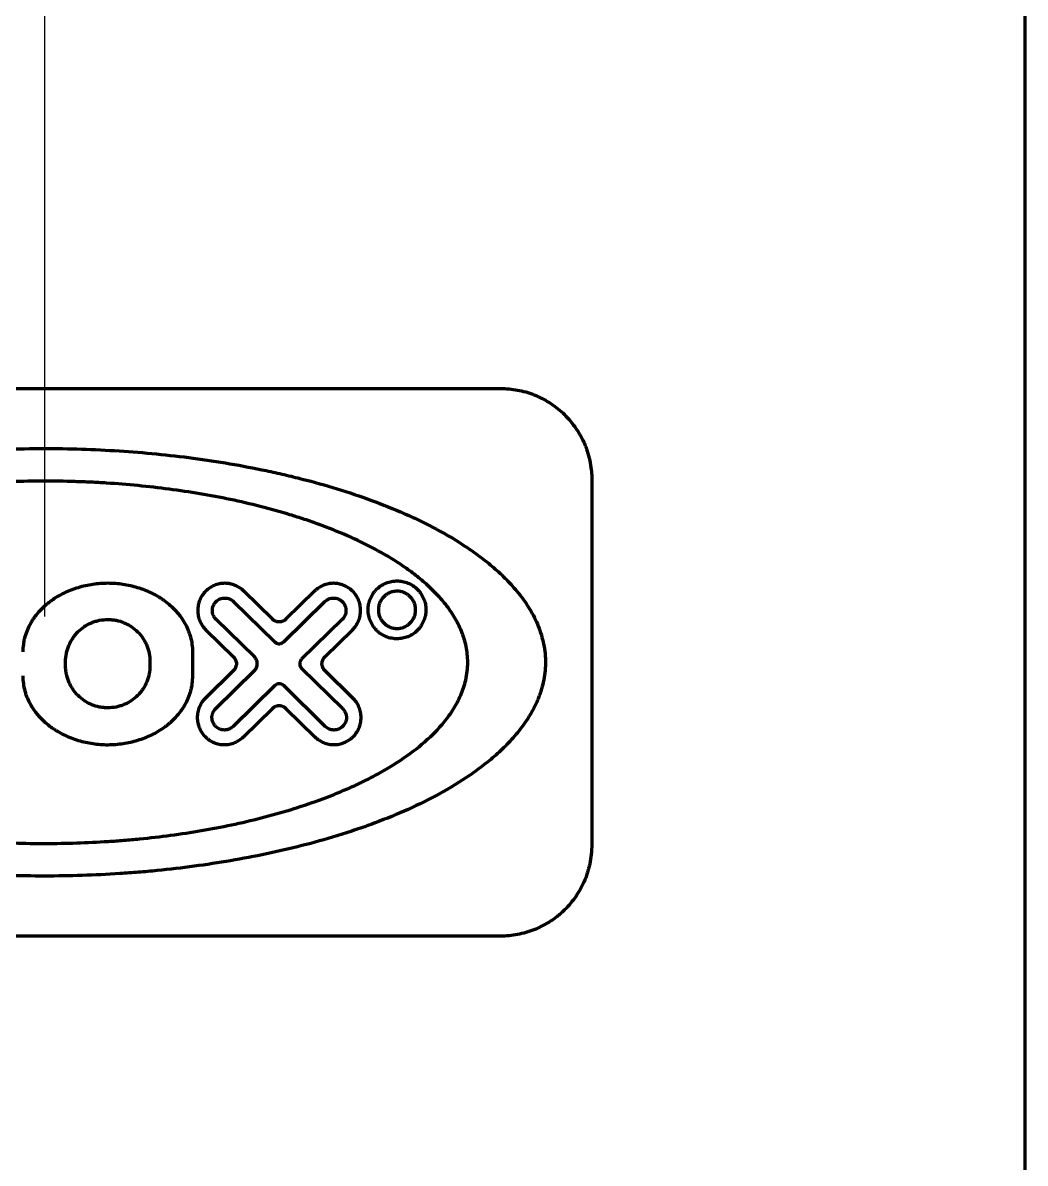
# Model space of a CAD drawing. Header units: inches. Extents: x -2983 to 7024, y 422 to 5529.
# Drawn here: x 3005.45 to 3016.43, y 1501.04 to 1513.53 of the extents above; entities that cross this region are included whole.
import ezdxf

# ---------------------------------------------------------------- set-up
doc = ezdxf.new("R2010")
doc.units = ezdxf.units.IN

# ---------------------------------------------------------------- blocks, each defined once
blk = doc.blocks.new('A$C773D0E90')
at = {"color": 4}
blk.add_line((0, 50), (0, -50), dxfattribs=at)

msp = doc.modelspace()

# ---------------------------------------------------------------- linework, layer by layer
at = {"linetype": 'Continuous', "lineweight": 70}
for p, q in [((3016.434, 1500.528), (3016.434, 1526.027)), ((3000.684, 1509.528), (3010.684, 1509.528)), ((3011.684, 1508.528), (3011.684, 1504.528)), ((3008.184, 1507), (3007.87, 1507.308)), ((3008.645, 1507.308), (3008.331, 1507)), ((3007.758, 1507.193), (3008.209, 1506.751)), ((3008.307, 1506.751), (3008.758, 1507.193)), ((3007.986, 1506.587), (3007.567, 1506.998)), ((3008.949, 1506.998), (3008.504, 1506.562)), ((3007.454, 1506.884), (3007.757, 1506.587)), ((3008.759, 1506.587), (3009.061, 1506.884)), ((3007.311, 1506.378), (3007.311, 1506.641)), ((3005.917, 1506.491), (3005.917, 1506.535)), ((3006.842, 1506.535), (3006.842, 1506.491)), ((3007.757, 1506.437), (3007.449, 1506.135)), ((3007.562, 1506.02), (3007.986, 1506.437)), ((3008.504, 1506.462), (3008.954, 1506.02)), ((3009.066, 1506.135), (3008.759, 1506.437)), ((3008.209, 1506.272), (3007.753, 1505.825)), ((3008.762, 1505.825), (3008.307, 1506.272)), ((3007.866, 1505.711), (3008.184, 1506.023)), ((3008.331, 1506.023), (3008.65, 1505.711)), ((3010.684, 1503.528), (3000.684, 1503.528))]:
    msp.add_line(p, q, dxfattribs=at)
for points, knots in [([(3010.684, 1509.528), (3010.747, 1509.528), (3010.809, 1509.522), (3010.93, 1509.499), (3010.99, 1509.482), (3011.062, 1509.454), (3011.077, 1509.448), (3011.105, 1509.435), (3011.119, 1509.428), (3011.162, 1509.407), (3011.189, 1509.391), (3011.269, 1509.341), (3011.319, 1509.303), (3011.39, 1509.237), (3011.413, 1509.214), (3011.456, 1509.164), (3011.477, 1509.138), (3011.535, 1509.057), (3011.569, 1508.999), (3011.604, 1508.921), (3011.611, 1508.905), (3011.623, 1508.872), (3011.629, 1508.856), (3011.645, 1508.807), (3011.663, 1508.74), (3011.674, 1508.67), (3011.68, 1508.617), (3011.682, 1508.599), (3011.684, 1508.564), (3011.684, 1508.546), (3011.684, 1508.528)], [0, 0, 0, 0, 0.125, 0.125, 0.25, 0.25, 0.28125, 0.28125, 0.3125, 0.3125, 0.375, 0.375, 0.5, 0.5, 0.5625, 0.5625, 0.625, 0.625, 0.75, 0.75, 0.78125, 0.78125, 0.8125, 0.8125, 0.875, 0.9375, 0.9375, 0.96875, 0.96875, 1, 1, 1, 1]), ([(3011.176, 1506.517), (3011.176, 1506.553), (3011.175, 1506.588), (3011.168, 1506.657), (3011.158, 1506.726), (3011.141, 1506.793), (3011.121, 1506.859), (3011.11, 1506.891), (3011.072, 1506.987), (3011.041, 1507.047), (3010.99, 1507.133), (3010.972, 1507.161), (3010.934, 1507.216), (3010.914, 1507.243), (3010.853, 1507.32), (3010.81, 1507.369), (3010.721, 1507.463), (3010.674, 1507.507), (3010.601, 1507.571), (3010.576, 1507.592), (3010.526, 1507.633), (3010.5, 1507.653), (3010.423, 1507.712), (3010.37, 1507.75), (3010.209, 1507.858), (3010.098, 1507.924), (3009.954, 1508), (3009.926, 1508.016), (3009.868, 1508.045), (3009.839, 1508.06), (3009.751, 1508.102), (3009.692, 1508.129), (3009.513, 1508.208), (3009.392, 1508.257), (3009.146, 1508.347), (3009.021, 1508.389), (3008.768, 1508.467), (3008.608, 1508.512), (3008.445, 1508.552), (3008.379, 1508.568), (3008.347, 1508.576), (3008.248, 1508.599), (3008.182, 1508.614), (3007.852, 1508.683), (3007.585, 1508.728), (3007.048, 1508.8), (3006.777, 1508.826), (3006.23, 1508.861), (3005.954, 1508.87), (3005.398, 1508.87), (3005.122, 1508.86), (3004.575, 1508.825), (3004.304, 1508.798), (3003.767, 1508.726), (3003.5, 1508.68), (3003.17, 1508.61), (3003.104, 1508.595), (3002.973, 1508.565), (3002.907, 1508.549), (3002.713, 1508.498), (3002.585, 1508.462), (3002.332, 1508.384), (3002.208, 1508.342), (3001.963, 1508.251), (3001.842, 1508.203), (3001.605, 1508.097), (3001.488, 1508.041), (3001.346, 1507.964), (3001.317, 1507.948), (3001.261, 1507.916), (3001.233, 1507.9), (3001.149, 1507.849), (3001.095, 1507.815), (3000.988, 1507.743), (3000.935, 1507.705), (3000.833, 1507.627), (3000.783, 1507.586), (3000.687, 1507.5), (3000.64, 1507.455), (3000.572, 1507.384), (3000.55, 1507.359), (3000.507, 1507.309), (3000.486, 1507.284), (3000.425, 1507.205), (3000.388, 1507.151), (3000.338, 1507.064), (3000.322, 1507.034), (3000.299, 1506.988), (3000.292, 1506.973), (3000.278, 1506.941), (3000.272, 1506.925), (3000.241, 1506.846), (3000.221, 1506.779), (3000.196, 1506.641), (3000.191, 1506.572), (3000.193, 1506.467), (3000.196, 1506.433), (3000.203, 1506.38), (3000.206, 1506.363), (3000.212, 1506.329), (3000.215, 1506.312), (3000.235, 1506.227), (3000.257, 1506.162), (3000.292, 1506.084), (3000.299, 1506.068), (3000.314, 1506.038), (3000.321, 1506.023), (3000.345, 1505.978), (3000.362, 1505.949), (3000.415, 1505.865), (3000.454, 1505.811), (3000.506, 1505.747), (3000.516, 1505.735), (3000.538, 1505.71), (3000.549, 1505.697), (3000.582, 1505.661), (3000.605, 1505.637), (3000.673, 1505.568), (3000.721, 1505.524), (3000.818, 1505.441), (3000.869, 1505.401), (3000.971, 1505.325), (3001.024, 1505.288), (3001.184, 1505.183), (3001.295, 1505.118), (3001.439, 1505.042), (3001.468, 1505.027), (3001.526, 1504.998), (3001.555, 1504.984), (3001.642, 1504.942), (3001.701, 1504.915), (3001.879, 1504.837), (3001.999, 1504.79), (3002.243, 1504.701), (3002.366, 1504.66), (3002.616, 1504.584), (3002.742, 1504.549), (3002.997, 1504.484), (3003.126, 1504.454), (3003.387, 1504.4), (3003.518, 1504.375), (3003.718, 1504.341), (3003.818, 1504.325), (3003.919, 1504.31), (3003.987, 1504.3), (3004.021, 1504.296), (3004.326, 1504.255), (3004.597, 1504.229), (3005.142, 1504.194), (3005.414, 1504.186), (3005.961, 1504.186), (3006.235, 1504.195), (3006.579, 1504.217), (3006.648, 1504.222), (3006.785, 1504.233), (3006.853, 1504.239), (3007.057, 1504.259), (3007.192, 1504.275), (3007.594, 1504.329), (3007.859, 1504.374), (3008.25, 1504.456), (3008.379, 1504.486), (3008.636, 1504.552), (3008.763, 1504.587), (3008.953, 1504.645), (3009.016, 1504.666), (3009.141, 1504.708), (3009.203, 1504.729), (3009.388, 1504.797), (3009.508, 1504.845), (3009.745, 1504.949), (3009.861, 1505.005), (3010.087, 1505.126), (3010.198, 1505.191), (3010.332, 1505.28), (3010.358, 1505.298), (3010.411, 1505.335), (3010.437, 1505.354), (3010.515, 1505.413), (3010.565, 1505.453), (3010.662, 1505.537), (3010.709, 1505.581), (3010.8, 1505.674), (3010.843, 1505.723), (3010.904, 1505.8), (3010.924, 1505.826), (3010.963, 1505.881), (3010.981, 1505.908), (3011.033, 1505.993), (3011.064, 1506.053), (3011.097, 1506.131), (3011.103, 1506.147), (3011.115, 1506.179), (3011.121, 1506.195), (3011.136, 1506.244), (3011.145, 1506.278), (3011.167, 1506.378), (3011.175, 1506.447), (3011.176, 1506.517)], [0, 0, 0, 0, 0.003906, 0.003906, 0.007813, 0.011719, 0.011719, 0.015625, 0.015625, 0.023438, 0.023438, 0.027344, 0.027344, 0.03125, 0.03125, 0.039063, 0.039063, 0.046875, 0.046875, 0.050781, 0.050781, 0.054688, 0.054688, 0.0625, 0.0625, 0.078125, 0.078125, 0.082031, 0.082031, 0.085938, 0.085938, 0.09375, 0.09375, 0.109375, 0.109375, 0.125, 0.125, 0.140625, 0.144531, 0.144531, 0.148438, 0.148438, 0.15625, 0.15625, 0.1875, 0.1875, 0.21875, 0.21875, 0.25, 0.25, 0.28125, 0.28125, 0.3125, 0.3125, 0.34375, 0.34375, 0.351563, 0.351563, 0.359375, 0.359375, 0.375, 0.375, 0.390625, 0.390625, 0.40625, 0.40625, 0.421875, 0.421875, 0.425781, 0.425781, 0.429688, 0.429688, 0.4375, 0.4375, 0.445313, 0.445313, 0.453125, 0.453125, 0.460938, 0.460938, 0.464844, 0.464844, 0.46875, 0.46875, 0.476563, 0.476563, 0.480469, 0.480469, 0.482422, 0.482422, 0.484375, 0.484375, 0.492188, 0.492188, 0.5, 0.5, 0.503906, 0.503906, 0.505859, 0.505859, 0.507813, 0.507813, 0.515625, 0.515625, 0.517578, 0.517578, 0.519531, 0.519531, 0.523438, 0.523438, 0.53125, 0.53125, 0.533203, 0.533203, 0.535156, 0.535156, 0.539063, 0.539063, 0.546875, 0.546875, 0.554688, 0.554688, 0.5625, 0.5625, 0.578125, 0.578125, 0.582031, 0.582031, 0.585938, 0.585938, 0.59375, 0.59375, 0.609375, 0.609375, 0.625, 0.625, 0.640625, 0.640625, 0.65625, 0.65625, 0.671875, 0.671875, 0.679688, 0.683594, 0.683594, 0.6875, 0.6875, 0.71875, 0.71875, 0.75, 0.75, 0.78125, 0.78125, 0.789063, 0.789063, 0.796875, 0.796875, 0.8125, 0.8125, 0.84375, 0.84375, 0.859375, 0.859375, 0.875, 0.875, 0.882813, 0.882813, 0.890625, 0.890625, 0.90625, 0.90625, 0.921875, 0.921875, 0.9375, 0.9375, 0.941406, 0.941406, 0.945313, 0.945313, 0.953125, 0.953125, 0.960938, 0.960938, 0.96875, 0.96875, 0.972656, 0.972656, 0.976563, 0.976563, 0.984375, 0.984375, 0.986328, 0.986328, 0.988281, 0.988281, 0.992188, 0.992188, 1, 1, 1, 1]), ([(3010.324, 1506.528), (3010.324, 1506.52), (3010.324, 1506.513), (3010.324, 1506.498), (3010.323, 1506.476), (3010.321, 1506.454), (3010.318, 1506.425), (3010.316, 1506.411), (3010.312, 1506.382), (3010.309, 1506.368), (3010.295, 1506.297), (3010.278, 1506.242), (3010.245, 1506.162), (3010.234, 1506.136), (3010.208, 1506.085), (3010.194, 1506.06), (3010.151, 1505.987), (3010.118, 1505.941), (3010.066, 1505.875), (3010.048, 1505.853), (3010.012, 1505.811), (3009.993, 1505.791), (3009.935, 1505.731), (3009.895, 1505.693), (3009.771, 1505.584), (3009.682, 1505.518), (3009.544, 1505.426), (3009.497, 1505.396), (3009.402, 1505.34), (3009.354, 1505.313), (3009.257, 1505.261), (3009.207, 1505.236), (3009.107, 1505.187), (3009.057, 1505.164), (3008.904, 1505.097), (3008.801, 1505.056), (3008.592, 1504.98), (3008.487, 1504.945), (3008.169, 1504.848), (3007.954, 1504.793), (3007.516, 1504.701), (3007.294, 1504.663), (3006.955, 1504.618), (3006.842, 1504.605), (3006.67, 1504.588), (3006.613, 1504.583), (3006.498, 1504.573), (3006.441, 1504.569), (3006.154, 1504.551), (3005.924, 1504.543), (3005.466, 1504.543), (3005.237, 1504.55), (3004.894, 1504.571), (3004.723, 1504.585), (3004.551, 1504.603), (3004.437, 1504.616), (3004.38, 1504.623), (3004.096, 1504.66), (3003.872, 1504.697), (3003.431, 1504.789), (3003.214, 1504.844), (3002.894, 1504.941), (3002.789, 1504.975), (3002.632, 1505.032), (3002.58, 1505.052), (3002.477, 1505.093), (3002.425, 1505.114), (3002.272, 1505.181), (3002.173, 1505.228), (3001.978, 1505.331), (3001.884, 1505.387), (3001.746, 1505.477), (3001.701, 1505.509), (3001.635, 1505.558), (3001.613, 1505.575), (3001.57, 1505.61), (3001.548, 1505.627), (3001.485, 1505.682), (3001.445, 1505.719), (3001.367, 1505.798), (3001.33, 1505.84), (3001.278, 1505.905), (3001.252, 1505.938), (3001.228, 1505.973), (3001.213, 1505.997), (3001.205, 1506.009), (3001.168, 1506.069), (3001.141, 1506.12), (3001.108, 1506.198), (3001.092, 1506.239), (3001.08, 1506.28), (3001.072, 1506.308), (3001.069, 1506.322), (3001.052, 1506.393), (3001.045, 1506.451), (3001.043, 1506.538), (3001.044, 1506.567), (3001.049, 1506.626), (3001.053, 1506.654), (3001.068, 1506.74), (3001.084, 1506.795), (3001.11, 1506.862), (3001.115, 1506.875), (3001.127, 1506.901), (3001.133, 1506.914), (3001.151, 1506.953), (3001.165, 1506.978), (3001.207, 1507.052), (3001.239, 1507.099), (3001.29, 1507.166), (3001.308, 1507.188), (3001.344, 1507.231), (3001.363, 1507.251), (3001.42, 1507.312), (3001.46, 1507.35), (3001.542, 1507.424), (3001.585, 1507.459), (3001.672, 1507.526), (3001.717, 1507.558), (3001.809, 1507.62), (3001.855, 1507.65), (3001.95, 1507.707), (3001.998, 1507.734), (3002.096, 1507.787), (3002.145, 1507.812), (3002.245, 1507.861), (3002.296, 1507.884), (3002.448, 1507.952), (3002.552, 1507.993), (3002.761, 1508.07), (3002.866, 1508.106), (3003.187, 1508.204), (3003.405, 1508.26), (3003.738, 1508.33), (3003.85, 1508.352), (3004.019, 1508.381), (3004.076, 1508.39), (3004.189, 1508.407), (3004.246, 1508.415), (3004.53, 1508.453), (3004.757, 1508.475), (3005.215, 1508.505), (3005.444, 1508.512), (3005.789, 1508.513), (3005.961, 1508.51), (3006.135, 1508.503), (3006.25, 1508.498), (3006.308, 1508.495), (3006.597, 1508.476), (3006.825, 1508.454), (3007.278, 1508.395), (3007.501, 1508.357), (3007.832, 1508.288), (3007.942, 1508.263), (3008.16, 1508.207), (3008.268, 1508.177), (3008.429, 1508.128), (3008.483, 1508.111), (3008.59, 1508.076), (3008.643, 1508.057), (3008.8, 1508), (3008.904, 1507.958), (3009.106, 1507.87), (3009.206, 1507.822), (3009.4, 1507.718), (3009.495, 1507.662), (3009.61, 1507.586), (3009.633, 1507.57), (3009.678, 1507.538), (3009.701, 1507.522), (3009.767, 1507.472), (3009.81, 1507.437), (3009.894, 1507.364), (3009.934, 1507.326), (3010.011, 1507.246), (3010.048, 1507.204), (3010.1, 1507.138), (3010.117, 1507.115), (3010.149, 1507.068), (3010.165, 1507.044), (3010.208, 1506.972), (3010.234, 1506.921), (3010.261, 1506.854), (3010.266, 1506.841), (3010.276, 1506.813), (3010.281, 1506.799), (3010.294, 1506.758), (3010.301, 1506.73), (3010.318, 1506.645), (3010.324, 1506.587), (3010.324, 1506.528)], [0, 0, 0, 0, 0.000977, 0.000977, 0.001953, 0.003906, 0.003906, 0.005859, 0.005859, 0.007812, 0.007812, 0.015625, 0.015625, 0.019531, 0.019531, 0.023437, 0.023437, 0.03125, 0.03125, 0.035156, 0.035156, 0.039062, 0.039062, 0.046875, 0.046875, 0.0625, 0.0625, 0.070312, 0.070312, 0.078125, 0.078125, 0.085937, 0.085937, 0.09375, 0.09375, 0.109375, 0.109375, 0.125, 0.125, 0.15625, 0.15625, 0.1875, 0.1875, 0.203125, 0.203125, 0.210937, 0.210937, 0.21875, 0.21875, 0.25, 0.25, 0.28125, 0.28125, 0.296875, 0.304687, 0.304687, 0.3125, 0.3125, 0.34375, 0.34375, 0.375, 0.375, 0.390625, 0.390625, 0.398437, 0.398437, 0.40625, 0.40625, 0.421875, 0.421875, 0.4375, 0.4375, 0.445312, 0.445312, 0.449219, 0.449219, 0.453125, 0.453125, 0.460937, 0.460937, 0.46875, 0.46875, 0.472656, 0.474609, 0.474609, 0.476562, 0.476562, 0.484375, 0.484375, 0.488281, 0.490234, 0.490234, 0.492187, 0.492187, 0.5, 0.5, 0.503906, 0.503906, 0.507812, 0.507812, 0.515625, 0.515625, 0.517578, 0.517578, 0.519531, 0.519531, 0.523437, 0.523437, 0.53125, 0.53125, 0.535156, 0.535156, 0.539062, 0.539062, 0.546875, 0.546875, 0.554687, 0.554687, 0.5625, 0.5625, 0.570312, 0.570312, 0.578125, 0.578125, 0.585937, 0.585937, 0.59375, 0.59375, 0.609375, 0.609375, 0.625, 0.625, 0.65625, 0.65625, 0.671875, 0.671875, 0.679687, 0.679687, 0.6875, 0.6875, 0.71875, 0.71875, 0.75, 0.75, 0.765625, 0.773437, 0.773437, 0.78125, 0.78125, 0.8125, 0.8125, 0.84375, 0.84375, 0.859375, 0.859375, 0.875, 0.875, 0.882812, 0.882812, 0.890625, 0.890625, 0.90625, 0.90625, 0.921875, 0.921875, 0.9375, 0.9375, 0.941406, 0.941406, 0.945312, 0.945312, 0.953125, 0.953125, 0.960937, 0.960937, 0.96875, 0.96875, 0.972656, 0.972656, 0.976562, 0.976562, 0.984375, 0.984375, 0.986328, 0.986328, 0.988281, 0.988281, 0.992187, 0.992187, 1, 1, 1, 1]), ([(3007.311, 1506.641), (3007.311, 1506.697), (3007.304, 1506.751), (3007.285, 1506.818), (3007.281, 1506.831), (3007.272, 1506.857), (3007.267, 1506.87), (3007.251, 1506.909), (3007.238, 1506.933), (3007.211, 1506.981), (3007.196, 1507.004), (3007.171, 1507.038), (3007.163, 1507.049), (3007.145, 1507.07), (3007.136, 1507.08), (3007.089, 1507.131), (3007.047, 1507.167), (3006.991, 1507.208), (3006.98, 1507.216), (3006.957, 1507.231), (3006.922, 1507.253), (3006.861, 1507.286), (3006.811, 1507.308), (3006.759, 1507.328), (3006.733, 1507.337), (3006.654, 1507.361), (3006.6, 1507.373), (3006.518, 1507.385), (3006.491, 1507.388), (3006.436, 1507.392), (3006.408, 1507.393), (3006.325, 1507.393), (3006.27, 1507.389), (3006.162, 1507.373), (3006.108, 1507.362), (3006.028, 1507.337), (3006.001, 1507.328), (3005.95, 1507.308), (3005.925, 1507.298), (3005.851, 1507.262), (3005.804, 1507.234), (3005.748, 1507.193), (3005.737, 1507.185), (3005.715, 1507.168), (3005.704, 1507.159), (3005.673, 1507.131), (3005.633, 1507.093), (3005.597, 1507.05), (3005.573, 1507.017), (3005.565, 1507.005), (3005.549, 1506.982), (3005.542, 1506.97), (3005.507, 1506.91), (3005.486, 1506.859), (3005.467, 1506.793), (3005.464, 1506.779), (3005.458, 1506.752), (3005.456, 1506.738), (3005.45, 1506.697), (3005.448, 1506.669), (3005.448, 1506.641)], [0, 0, 0, 0, 0.0625, 0.0625, 0.078125, 0.078125, 0.09375, 0.09375, 0.125, 0.125, 0.15625, 0.15625, 0.171875, 0.171875, 0.1875, 0.1875, 0.25, 0.25, 0.265625, 0.265625, 0.28125, 0.3125, 0.34375, 0.34375, 0.375, 0.375, 0.4375, 0.4375, 0.46875, 0.46875, 0.5, 0.5, 0.5625, 0.5625, 0.625, 0.625, 0.65625, 0.65625, 0.6875, 0.6875, 0.75, 0.75, 0.765625, 0.765625, 0.78125, 0.78125, 0.8125, 0.84375, 0.84375, 0.859375, 0.859375, 0.875, 0.875, 0.9375, 0.9375, 0.953125, 0.953125, 0.96875, 0.96875, 1, 1, 1, 1]), ([(3007.87, 1507.308), (3007.856, 1507.322), (3007.841, 1507.334), (3007.817, 1507.349), (3007.809, 1507.354), (3007.792, 1507.363), (3007.783, 1507.367), (3007.756, 1507.378), (3007.738, 1507.384), (3007.7, 1507.391), (3007.68, 1507.393), (3007.642, 1507.393), (3007.623, 1507.391), (3007.594, 1507.385), (3007.585, 1507.383), (3007.566, 1507.377), (3007.557, 1507.374), (3007.531, 1507.363), (3007.514, 1507.354), (3007.481, 1507.332), (3007.466, 1507.32), (3007.445, 1507.299), (3007.439, 1507.292), (3007.427, 1507.277), (3007.421, 1507.269), (3007.404, 1507.244), (3007.395, 1507.227), (3007.38, 1507.191), (3007.375, 1507.172), (3007.367, 1507.134), (3007.365, 1507.114), (3007.365, 1507.085), (3007.366, 1507.075), (3007.368, 1507.055), (3007.371, 1507.036), (3007.376, 1507.017), (3007.381, 1506.998), (3007.385, 1506.989), (3007.396, 1506.962), (3007.406, 1506.945), (3007.428, 1506.912), (3007.44, 1506.897), (3007.454, 1506.884)], [0, 0, 0, 0, 0.0625, 0.0625, 0.09375, 0.09375, 0.125, 0.125, 0.1875, 0.1875, 0.25, 0.25, 0.3125, 0.3125, 0.34375, 0.34375, 0.375, 0.375, 0.4375, 0.4375, 0.5, 0.5, 0.53125, 0.53125, 0.5625, 0.5625, 0.625, 0.625, 0.6875, 0.6875, 0.75, 0.75, 0.78125, 0.78125, 0.8125, 0.84375, 0.84375, 0.875, 0.875, 0.9375, 0.9375, 1, 1, 1, 1]), ([(3009.061, 1506.884), (3009.075, 1506.897), (3009.088, 1506.912), (3009.104, 1506.936), (3009.109, 1506.945), (3009.119, 1506.962), (3009.123, 1506.971), (3009.135, 1506.998), (3009.141, 1507.017), (3009.146, 1507.046), (3009.148, 1507.056), (3009.15, 1507.076), (3009.15, 1507.086), (3009.15, 1507.116), (3009.148, 1507.136), (3009.14, 1507.175), (3009.134, 1507.194), (3009.123, 1507.221), (3009.119, 1507.23), (3009.109, 1507.247), (3009.104, 1507.256), (3009.087, 1507.28), (3009.075, 1507.295), (3009.054, 1507.315), (3009.047, 1507.322), (3009.032, 1507.334), (3009.016, 1507.345), (3009, 1507.355), (3008.983, 1507.363), (3008.974, 1507.367), (3008.947, 1507.378), (3008.929, 1507.384), (3008.901, 1507.389), (3008.892, 1507.39), (3008.873, 1507.392), (3008.863, 1507.393), (3008.834, 1507.393), (3008.816, 1507.391), (3008.778, 1507.384), (3008.76, 1507.378), (3008.724, 1507.364), (3008.707, 1507.355), (3008.683, 1507.339), (3008.675, 1507.333), (3008.66, 1507.321), (3008.652, 1507.315), (3008.645, 1507.308)], [0, 0, 0, 0, 0.0625, 0.0625, 0.09375, 0.09375, 0.125, 0.125, 0.1875, 0.1875, 0.21875, 0.21875, 0.25, 0.25, 0.3125, 0.3125, 0.375, 0.375, 0.40625, 0.40625, 0.4375, 0.4375, 0.5, 0.5, 0.53125, 0.53125, 0.5625, 0.59375, 0.59375, 0.625, 0.625, 0.6875, 0.6875, 0.71875, 0.71875, 0.75, 0.75, 0.8125, 0.8125, 0.875, 0.875, 0.9375, 0.9375, 0.96875, 0.96875, 1, 1, 1, 1]), ([(3009.232, 1507.102), (3009.232, 1507.081), (3009.234, 1507.059), (3009.241, 1507.028), (3009.244, 1507.018), (3009.25, 1506.997), (3009.254, 1506.987), (3009.266, 1506.958), (3009.277, 1506.939), (3009.295, 1506.913), (3009.301, 1506.905), (3009.315, 1506.889), (3009.329, 1506.874), (3009.345, 1506.86), (3009.361, 1506.847), (3009.369, 1506.841), (3009.395, 1506.824), (3009.414, 1506.815), (3009.451, 1506.8), (3009.471, 1506.794), (3009.511, 1506.787), (3009.53, 1506.785), (3009.561, 1506.785), (3009.571, 1506.786), (3009.591, 1506.788), (3009.601, 1506.789), (3009.63, 1506.795), (3009.649, 1506.801), (3009.677, 1506.812), (3009.687, 1506.816), (3009.705, 1506.826), (3009.713, 1506.831), (3009.739, 1506.847), (3009.755, 1506.86), (3009.777, 1506.882), (3009.784, 1506.889), (3009.798, 1506.905), (3009.81, 1506.922), (3009.821, 1506.939), (3009.832, 1506.958), (3009.836, 1506.967), (3009.849, 1506.997), (3009.855, 1507.017), (3009.862, 1507.048), (3009.863, 1507.059), (3009.866, 1507.08), (3009.866, 1507.091), (3009.866, 1507.124), (3009.864, 1507.145), (3009.858, 1507.177), (3009.855, 1507.187), (3009.849, 1507.207), (3009.845, 1507.217), (3009.832, 1507.247), (3009.822, 1507.265), (3009.804, 1507.291), (3009.798, 1507.299), (3009.784, 1507.315), (3009.77, 1507.33), (3009.755, 1507.344), (3009.739, 1507.357), (3009.73, 1507.363), (3009.705, 1507.379), (3009.687, 1507.389), (3009.649, 1507.404), (3009.63, 1507.41), (3009.591, 1507.417), (3009.571, 1507.419), (3009.541, 1507.419), (3009.53, 1507.419), (3009.51, 1507.417), (3009.5, 1507.416), (3009.471, 1507.41), (3009.451, 1507.405), (3009.423, 1507.393), (3009.414, 1507.389), (3009.395, 1507.38), (3009.387, 1507.375), (3009.361, 1507.358), (3009.345, 1507.345), (3009.322, 1507.324), (3009.315, 1507.316), (3009.301, 1507.3), (3009.288, 1507.284), (3009.277, 1507.266), (3009.267, 1507.247), (3009.262, 1507.238), (3009.25, 1507.208), (3009.243, 1507.188), (3009.234, 1507.146), (3009.232, 1507.124), (3009.232, 1507.102)], [0, 0, 0, 0, 0.03125, 0.03125, 0.046875, 0.046875, 0.0625, 0.0625, 0.09375, 0.09375, 0.109375, 0.109375, 0.125, 0.140625, 0.140625, 0.15625, 0.15625, 0.1875, 0.1875, 0.21875, 0.21875, 0.25, 0.25, 0.265625, 0.265625, 0.28125, 0.28125, 0.3125, 0.3125, 0.328125, 0.328125, 0.34375, 0.34375, 0.375, 0.375, 0.390625, 0.390625, 0.40625, 0.421875, 0.421875, 0.4375, 0.4375, 0.46875, 0.46875, 0.484375, 0.484375, 0.5, 0.5, 0.53125, 0.53125, 0.546875, 0.546875, 0.5625, 0.5625, 0.59375, 0.59375, 0.609375, 0.609375, 0.625, 0.640625, 0.640625, 0.65625, 0.65625, 0.6875, 0.6875, 0.71875, 0.71875, 0.75, 0.75, 0.765625, 0.765625, 0.78125, 0.78125, 0.8125, 0.8125, 0.828125, 0.828125, 0.84375, 0.84375, 0.875, 0.875, 0.890625, 0.890625, 0.90625, 0.921875, 0.921875, 0.9375, 0.9375, 0.96875, 0.96875, 1, 1, 1, 1]), ([(3009.345, 1507.102), (3009.345, 1507.116), (3009.347, 1507.13), (3009.351, 1507.15), (3009.352, 1507.157), (3009.357, 1507.17), (3009.359, 1507.177), (3009.367, 1507.196), (3009.374, 1507.207), (3009.385, 1507.224), (3009.39, 1507.23), (3009.398, 1507.24), (3009.407, 1507.25), (3009.417, 1507.258), (3009.428, 1507.267), (3009.433, 1507.27), (3009.45, 1507.281), (3009.462, 1507.287), (3009.486, 1507.297), (3009.499, 1507.3), (3009.524, 1507.305), (3009.537, 1507.306), (3009.556, 1507.306), (3009.563, 1507.306), (3009.576, 1507.305), (3009.582, 1507.304), (3009.601, 1507.3), (3009.613, 1507.297), (3009.631, 1507.289), (3009.637, 1507.286), (3009.649, 1507.28), (3009.655, 1507.277), (3009.671, 1507.267), (3009.681, 1507.258), (3009.696, 1507.244), (3009.7, 1507.24), (3009.709, 1507.229), (3009.717, 1507.219), (3009.724, 1507.207), (3009.731, 1507.196), (3009.734, 1507.189), (3009.742, 1507.17), (3009.746, 1507.157), (3009.752, 1507.13), (3009.753, 1507.117), (3009.753, 1507.089), (3009.752, 1507.075), (3009.746, 1507.048), (3009.742, 1507.035), (3009.731, 1507.009), (3009.725, 1506.998), (3009.713, 1506.981), (3009.709, 1506.975), (3009.701, 1506.965), (3009.691, 1506.956), (3009.681, 1506.947), (3009.671, 1506.939), (3009.666, 1506.935), (3009.649, 1506.924), (3009.638, 1506.918), (3009.613, 1506.908), (3009.601, 1506.905), (3009.576, 1506.9), (3009.563, 1506.898), (3009.543, 1506.898), (3009.537, 1506.899), (3009.524, 1506.9), (3009.517, 1506.901), (3009.498, 1506.904), (3009.486, 1506.908), (3009.468, 1506.915), (3009.462, 1506.918), (3009.45, 1506.924), (3009.444, 1506.927), (3009.428, 1506.938), (3009.417, 1506.946), (3009.403, 1506.96), (3009.398, 1506.965), (3009.39, 1506.975), (3009.381, 1506.986), (3009.374, 1506.997), (3009.368, 1507.009), (3009.365, 1507.015), (3009.356, 1507.034), (3009.352, 1507.047), (3009.347, 1507.074), (3009.345, 1507.088), (3009.345, 1507.102)], [0, 0, 0, 0, 0.03125, 0.03125, 0.046875, 0.046875, 0.0625, 0.0625, 0.09375, 0.09375, 0.109375, 0.109375, 0.125, 0.140625, 0.140625, 0.15625, 0.15625, 0.1875, 0.1875, 0.21875, 0.21875, 0.25, 0.25, 0.265625, 0.265625, 0.28125, 0.28125, 0.3125, 0.3125, 0.328125, 0.328125, 0.34375, 0.34375, 0.375, 0.375, 0.390625, 0.390625, 0.40625, 0.421875, 0.421875, 0.4375, 0.4375, 0.46875, 0.46875, 0.5, 0.5, 0.53125, 0.53125, 0.5625, 0.5625, 0.59375, 0.59375, 0.609375, 0.609375, 0.625, 0.640625, 0.640625, 0.65625, 0.65625, 0.6875, 0.6875, 0.71875, 0.71875, 0.75, 0.75, 0.765625, 0.765625, 0.78125, 0.78125, 0.8125, 0.8125, 0.828125, 0.828125, 0.84375, 0.84375, 0.875, 0.875, 0.890625, 0.890625, 0.90625, 0.921875, 0.921875, 0.9375, 0.9375, 0.96875, 0.96875, 1, 1, 1, 1]), ([(3007.567, 1506.998), (3007.56, 1507.004), (3007.554, 1507.011), (3007.547, 1507.022), (3007.545, 1507.026), (3007.54, 1507.034), (3007.538, 1507.038), (3007.533, 1507.051), (3007.53, 1507.059), (3007.527, 1507.077), (3007.526, 1507.086), (3007.526, 1507.104), (3007.526, 1507.113), (3007.53, 1507.131), (3007.532, 1507.139), (3007.538, 1507.152), (3007.54, 1507.156), (3007.544, 1507.164), (3007.546, 1507.168), (3007.554, 1507.179), (3007.559, 1507.186), (3007.572, 1507.199), (3007.579, 1507.204), (3007.594, 1507.214), (3007.601, 1507.218), (3007.618, 1507.225), (3007.627, 1507.228), (3007.644, 1507.231), (3007.653, 1507.232), (3007.671, 1507.232), (3007.679, 1507.232), (3007.697, 1507.228), (3007.705, 1507.226), (3007.722, 1507.219), (3007.73, 1507.215), (3007.745, 1507.205), (3007.752, 1507.2), (3007.758, 1507.193)], [0, 0, 0, 0, 0.0625, 0.0625, 0.09375, 0.09375, 0.125, 0.125, 0.1875, 0.1875, 0.25, 0.25, 0.3125, 0.3125, 0.375, 0.375, 0.40625, 0.40625, 0.4375, 0.4375, 0.5, 0.5, 0.5625, 0.5625, 0.625, 0.625, 0.6875, 0.6875, 0.75, 0.75, 0.8125, 0.8125, 0.875, 0.875, 0.9375, 0.9375, 1, 1, 1, 1]), ([(3008.758, 1507.193), (3008.764, 1507.2), (3008.771, 1507.205), (3008.782, 1507.212), (3008.786, 1507.215), (3008.794, 1507.219), (3008.798, 1507.221), (3008.81, 1507.226), (3008.818, 1507.228), (3008.836, 1507.232), (3008.844, 1507.232), (3008.862, 1507.232), (3008.871, 1507.232), (3008.888, 1507.228), (3008.896, 1507.226), (3008.913, 1507.219), (3008.92, 1507.215), (3008.932, 1507.208), (3008.935, 1507.205), (3008.942, 1507.2), (3008.945, 1507.197), (3008.955, 1507.187), (3008.961, 1507.181), (3008.971, 1507.166), (3008.975, 1507.158), (3008.981, 1507.145), (3008.982, 1507.141), (3008.985, 1507.132), (3008.986, 1507.128), (3008.989, 1507.114), (3008.99, 1507.105), (3008.99, 1507.087), (3008.989, 1507.078), (3008.986, 1507.06), (3008.983, 1507.051), (3008.976, 1507.034), (3008.971, 1507.026), (3008.961, 1507.011), (3008.955, 1507.004), (3008.949, 1506.998)], [0, 0, 0, 0, 0.0625, 0.0625, 0.09375, 0.09375, 0.125, 0.125, 0.1875, 0.1875, 0.25, 0.25, 0.3125, 0.3125, 0.375, 0.375, 0.4375, 0.4375, 0.46875, 0.46875, 0.5, 0.5, 0.5625, 0.5625, 0.625, 0.625, 0.65625, 0.65625, 0.6875, 0.6875, 0.75, 0.75, 0.8125, 0.8125, 0.875, 0.875, 0.9375, 0.9375, 1, 1, 1, 1]), ([(3005.917, 1506.535), (3005.917, 1506.565), (3005.92, 1506.595), (3005.929, 1506.64), (3005.933, 1506.654), (3005.942, 1506.683), (3005.947, 1506.698), (3005.964, 1506.74), (3005.979, 1506.766), (3006.004, 1506.804), (3006.013, 1506.816), (3006.032, 1506.84), (3006.042, 1506.851), (3006.074, 1506.883), (3006.098, 1506.902), (3006.136, 1506.928), (3006.149, 1506.935), (3006.176, 1506.95), (3006.203, 1506.962), (3006.231, 1506.973), (3006.26, 1506.981), (3006.275, 1506.985), (3006.32, 1506.994), (3006.35, 1506.997), (3006.395, 1506.997), (3006.41, 1506.996), (3006.44, 1506.993), (3006.455, 1506.991), (3006.5, 1506.982), (3006.528, 1506.973), (3006.57, 1506.956), (3006.584, 1506.949), (3006.611, 1506.935), (3006.624, 1506.927), (3006.661, 1506.902), (3006.685, 1506.883), (3006.728, 1506.84), (3006.747, 1506.817), (3006.772, 1506.779), (3006.78, 1506.766), (3006.794, 1506.74), (3006.801, 1506.726), (3006.818, 1506.684), (3006.827, 1506.655), (3006.839, 1506.596), (3006.842, 1506.565), (3006.842, 1506.535)], [0, 0, 0, 0, 0.0625, 0.0625, 0.09375, 0.09375, 0.125, 0.125, 0.1875, 0.1875, 0.21875, 0.21875, 0.25, 0.25, 0.3125, 0.3125, 0.34375, 0.34375, 0.375, 0.40625, 0.40625, 0.4375, 0.4375, 0.5, 0.5, 0.53125, 0.53125, 0.5625, 0.5625, 0.625, 0.625, 0.65625, 0.65625, 0.6875, 0.6875, 0.75, 0.75, 0.8125, 0.8125, 0.84375, 0.84375, 0.875, 0.875, 0.9375, 0.9375, 1, 1, 1, 1]), ([(3008.331, 1507), (3008.326, 1506.995), (3008.321, 1506.991), (3008.31, 1506.983), (3008.304, 1506.98), (3008.291, 1506.975), (3008.285, 1506.973), (3008.271, 1506.971), (3008.265, 1506.97), (3008.251, 1506.97), (3008.244, 1506.971), (3008.231, 1506.973), (3008.225, 1506.975), (3008.212, 1506.98), (3008.206, 1506.983), (3008.195, 1506.991), (3008.189, 1506.995), (3008.184, 1507)], [0, 0, 0, 0, 0.125, 0.125, 0.25, 0.25, 0.375, 0.375, 0.5, 0.5, 0.625, 0.625, 0.75, 0.75, 0.875, 0.875, 1, 1, 1, 1]), ([(3008.209, 1506.751), (3008.212, 1506.748), (3008.216, 1506.745), (3008.223, 1506.74), (3008.227, 1506.738), (3008.236, 1506.735), (3008.24, 1506.733), (3008.249, 1506.732), (3008.253, 1506.731), (3008.262, 1506.731), (3008.267, 1506.732), (3008.276, 1506.733), (3008.28, 1506.735), (3008.293, 1506.74), (3008.3, 1506.745), (3008.307, 1506.751)], [0, 0, 0, 0, 0.125, 0.125, 0.25, 0.25, 0.375, 0.375, 0.5, 0.5, 0.625, 0.625, 0.75, 0.75, 1, 1, 1, 1]), ([(3007.757, 1506.587), (3007.762, 1506.582), (3007.766, 1506.576), (3007.774, 1506.565), (3007.778, 1506.559), (3007.783, 1506.546), (3007.785, 1506.539), (3007.788, 1506.526), (3007.789, 1506.519), (3007.789, 1506.505), (3007.788, 1506.498), (3007.785, 1506.484), (3007.783, 1506.477), (3007.778, 1506.465), (3007.774, 1506.458), (3007.766, 1506.447), (3007.762, 1506.442), (3007.757, 1506.437)], [0, 0, 0, 0, 0.125, 0.125, 0.25, 0.25, 0.375, 0.375, 0.5, 0.5, 0.625, 0.625, 0.75, 0.75, 0.875, 0.875, 1, 1, 1, 1]), ([(3007.986, 1506.437), (3007.991, 1506.442), (3007.996, 1506.447), (3008.003, 1506.458), (3008.007, 1506.464), (3008.012, 1506.477), (3008.014, 1506.484), (3008.017, 1506.498), (3008.018, 1506.505), (3008.018, 1506.518), (3008.017, 1506.525), (3008.014, 1506.539), (3008.012, 1506.546), (3008.007, 1506.559), (3008.003, 1506.565), (3007.996, 1506.576), (3007.991, 1506.582), (3007.986, 1506.587)], [0, 0, 0, 0, 0.125, 0.125, 0.25, 0.25, 0.375, 0.375, 0.5, 0.5, 0.625, 0.625, 0.75, 0.75, 0.875, 0.875, 1, 1, 1, 1]), ([(3008.504, 1506.562), (3008.501, 1506.558), (3008.498, 1506.555), (3008.493, 1506.547), (3008.49, 1506.543), (3008.487, 1506.535), (3008.485, 1506.53), (3008.484, 1506.521), (3008.483, 1506.516), (3008.483, 1506.502), (3008.485, 1506.493), (3008.49, 1506.48), (3008.493, 1506.476), (3008.498, 1506.468), (3008.501, 1506.465), (3008.504, 1506.462)], [0, 0, 0, 0, 0.125, 0.125, 0.25, 0.25, 0.375, 0.375, 0.5, 0.5, 0.75, 0.75, 0.875, 0.875, 1, 1, 1, 1]), ([(3008.759, 1506.437), (3008.754, 1506.441), (3008.749, 1506.447), (3008.741, 1506.458), (3008.738, 1506.464), (3008.733, 1506.477), (3008.731, 1506.484), (3008.728, 1506.497), (3008.727, 1506.505), (3008.727, 1506.519), (3008.728, 1506.525), (3008.731, 1506.539), (3008.733, 1506.546), (3008.738, 1506.559), (3008.741, 1506.565), (3008.749, 1506.576), (3008.754, 1506.582), (3008.759, 1506.587)], [0, 0, 0, 0, 0.125, 0.125, 0.25, 0.25, 0.375, 0.375, 0.5, 0.5, 0.625, 0.625, 0.75, 0.75, 0.875, 0.875, 1, 1, 1, 1]), ([(3005.448, 1506.378), (3005.448, 1506.322), (3005.456, 1506.267), (3005.474, 1506.201), (3005.478, 1506.187), (3005.487, 1506.161), (3005.492, 1506.148), (3005.509, 1506.109), (3005.521, 1506.085), (3005.548, 1506.037), (3005.564, 1506.014), (3005.588, 1505.98), (3005.597, 1505.969), (3005.615, 1505.948), (3005.624, 1505.937), (3005.671, 1505.887), (3005.713, 1505.85), (3005.769, 1505.809), (3005.781, 1505.801), (3005.804, 1505.786), (3005.839, 1505.764), (3005.9, 1505.732), (3005.951, 1505.71), (3006.003, 1505.689), (3006.029, 1505.68), (3006.109, 1505.657), (3006.163, 1505.645), (3006.245, 1505.633), (3006.272, 1505.63), (3006.327, 1505.626), (3006.355, 1505.625), (3006.438, 1505.626), (3006.493, 1505.63), (3006.601, 1505.646), (3006.655, 1505.658), (3006.761, 1505.69), (3006.812, 1505.71), (3006.91, 1505.758), (3006.957, 1505.786), (3007.013, 1505.826), (3007.024, 1505.834), (3007.046, 1505.852), (3007.056, 1505.861), (3007.087, 1505.888), (3007.127, 1505.927), (3007.162, 1505.969), (3007.187, 1506.002), (3007.195, 1506.013), (3007.21, 1506.037), (3007.218, 1506.049), (3007.252, 1506.109), (3007.274, 1506.159), (3007.292, 1506.226), (3007.296, 1506.239), (3007.301, 1506.266), (3007.304, 1506.28), (3007.309, 1506.322), (3007.311, 1506.35), (3007.311, 1506.378)], [0, 0, 0, 0, 0.0625, 0.0625, 0.078125, 0.078125, 0.09375, 0.09375, 0.125, 0.125, 0.15625, 0.15625, 0.171875, 0.171875, 0.1875, 0.1875, 0.25, 0.25, 0.265625, 0.265625, 0.28125, 0.3125, 0.34375, 0.34375, 0.375, 0.375, 0.4375, 0.4375, 0.46875, 0.46875, 0.5, 0.5, 0.5625, 0.5625, 0.625, 0.625, 0.6875, 0.6875, 0.75, 0.75, 0.765625, 0.765625, 0.78125, 0.78125, 0.8125, 0.84375, 0.84375, 0.859375, 0.859375, 0.875, 0.875, 0.9375, 0.9375, 0.953125, 0.953125, 0.96875, 0.96875, 1, 1, 1, 1]), ([(3006.842, 1506.491), (3006.842, 1506.46), (3006.839, 1506.43), (3006.83, 1506.386), (3006.826, 1506.371), (3006.818, 1506.342), (3006.812, 1506.328), (3006.795, 1506.286), (3006.781, 1506.259), (3006.756, 1506.222), (3006.746, 1506.21), (3006.727, 1506.186), (3006.717, 1506.175), (3006.685, 1506.143), (3006.662, 1506.124), (3006.624, 1506.098), (3006.611, 1506.091), (3006.584, 1506.076), (3006.557, 1506.064), (3006.529, 1506.053), (3006.5, 1506.045), (3006.485, 1506.041), (3006.44, 1506.032), (3006.41, 1506.029), (3006.365, 1506.029), (3006.35, 1506.03), (3006.32, 1506.033), (3006.305, 1506.035), (3006.26, 1506.044), (3006.232, 1506.052), (3006.19, 1506.069), (3006.176, 1506.076), (3006.149, 1506.09), (3006.136, 1506.098), (3006.098, 1506.123), (3006.075, 1506.142), (3006.032, 1506.185), (3006.013, 1506.209), (3005.987, 1506.246), (3005.98, 1506.259), (3005.965, 1506.286), (3005.959, 1506.3), (3005.941, 1506.342), (3005.932, 1506.371), (3005.923, 1506.415), (3005.921, 1506.43), (3005.918, 1506.461), (3005.917, 1506.476), (3005.917, 1506.491)], [0, 0, 0, 0, 0.0625, 0.0625, 0.09375, 0.09375, 0.125, 0.125, 0.1875, 0.1875, 0.21875, 0.21875, 0.25, 0.25, 0.3125, 0.3125, 0.34375, 0.34375, 0.375, 0.40625, 0.40625, 0.4375, 0.4375, 0.5, 0.5, 0.53125, 0.53125, 0.5625, 0.5625, 0.625, 0.625, 0.65625, 0.65625, 0.6875, 0.6875, 0.75, 0.75, 0.8125, 0.8125, 0.84375, 0.84375, 0.875, 0.875, 0.9375, 0.9375, 0.96875, 0.96875, 1, 1, 1, 1]), ([(3008.307, 1506.272), (3008.304, 1506.275), (3008.3, 1506.278), (3008.292, 1506.283), (3008.288, 1506.285), (3008.28, 1506.289), (3008.276, 1506.29), (3008.267, 1506.292), (3008.262, 1506.292), (3008.253, 1506.292), (3008.249, 1506.292), (3008.24, 1506.29), (3008.236, 1506.289), (3008.223, 1506.283), (3008.215, 1506.278), (3008.209, 1506.272)], [0, 0, 0, 0, 0.125, 0.125, 0.25, 0.25, 0.375, 0.375, 0.5, 0.5, 0.625, 0.625, 0.75, 0.75, 1, 1, 1, 1]), ([(3007.449, 1506.135), (3007.435, 1506.121), (3007.423, 1506.106), (3007.406, 1506.082), (3007.401, 1506.074), (3007.392, 1506.057), (3007.388, 1506.048), (3007.376, 1506.021), (3007.37, 1506.002), (3007.365, 1505.973), (3007.363, 1505.963), (3007.361, 1505.944), (3007.36, 1505.934), (3007.36, 1505.905), (3007.362, 1505.885), (3007.368, 1505.856), (3007.37, 1505.847), (3007.376, 1505.828), (3007.382, 1505.809), (3007.391, 1505.792), (3007.4, 1505.775), (3007.405, 1505.766), (3007.421, 1505.742), (3007.433, 1505.727), (3007.454, 1505.706), (3007.461, 1505.699), (3007.476, 1505.687), (3007.484, 1505.681), (3007.508, 1505.665), (3007.525, 1505.656), (3007.552, 1505.645), (3007.561, 1505.641), (3007.58, 1505.636), (3007.599, 1505.631), (3007.618, 1505.628), (3007.637, 1505.626), (3007.647, 1505.626), (3007.676, 1505.625), (3007.695, 1505.627), (3007.723, 1505.633), (3007.732, 1505.635), (3007.751, 1505.64), (3007.76, 1505.644), (3007.787, 1505.655), (3007.804, 1505.663), (3007.836, 1505.685), (3007.852, 1505.697), (3007.866, 1505.711)], [0, 0, 0, 0, 0.0625, 0.0625, 0.09375, 0.09375, 0.125, 0.125, 0.1875, 0.1875, 0.21875, 0.21875, 0.25, 0.25, 0.3125, 0.3125, 0.34375, 0.34375, 0.375, 0.40625, 0.40625, 0.4375, 0.4375, 0.5, 0.5, 0.53125, 0.53125, 0.5625, 0.5625, 0.625, 0.625, 0.65625, 0.65625, 0.6875, 0.71875, 0.71875, 0.75, 0.75, 0.8125, 0.8125, 0.84375, 0.84375, 0.875, 0.875, 0.9375, 0.9375, 1, 1, 1, 1]), ([(3008.65, 1505.711), (3008.664, 1505.697), (3008.679, 1505.685), (3008.703, 1505.669), (3008.712, 1505.664), (3008.729, 1505.655), (3008.738, 1505.651), (3008.764, 1505.64), (3008.783, 1505.635), (3008.82, 1505.627), (3008.839, 1505.626), (3008.877, 1505.626), (3008.896, 1505.627), (3008.924, 1505.633), (3008.934, 1505.635), (3008.952, 1505.641), (3008.961, 1505.644), (3008.987, 1505.654), (3009.004, 1505.663), (3009.029, 1505.679), (3009.036, 1505.685), (3009.051, 1505.697), (3009.059, 1505.703), (3009.079, 1505.723), (3009.092, 1505.738), (3009.114, 1505.771), (3009.124, 1505.788), (3009.135, 1505.815), (3009.139, 1505.824), (3009.145, 1505.843), (3009.147, 1505.853), (3009.153, 1505.882), (3009.155, 1505.902), (3009.155, 1505.932), (3009.155, 1505.942), (3009.153, 1505.962), (3009.15, 1505.981), (3009.145, 1506.001), (3009.139, 1506.02), (3009.136, 1506.029), (3009.124, 1506.056), (3009.115, 1506.074), (3009.093, 1506.106), (3009.08, 1506.121), (3009.066, 1506.135)], [0, 0, 0, 0, 0.0625, 0.0625, 0.09375, 0.09375, 0.125, 0.125, 0.1875, 0.1875, 0.25, 0.25, 0.3125, 0.3125, 0.34375, 0.34375, 0.375, 0.375, 0.4375, 0.4375, 0.46875, 0.46875, 0.5, 0.5, 0.5625, 0.5625, 0.625, 0.625, 0.65625, 0.65625, 0.6875, 0.6875, 0.75, 0.75, 0.78125, 0.78125, 0.8125, 0.84375, 0.84375, 0.875, 0.875, 0.9375, 0.9375, 1, 1, 1, 1]), ([(3007.753, 1505.825), (3007.747, 1505.819), (3007.74, 1505.813), (3007.729, 1505.806), (3007.725, 1505.804), (3007.717, 1505.8), (3007.713, 1505.798), (3007.701, 1505.793), (3007.692, 1505.79), (3007.675, 1505.787), (3007.666, 1505.786), (3007.648, 1505.786), (3007.639, 1505.787), (3007.626, 1505.79), (3007.622, 1505.791), (3007.613, 1505.793), (3007.609, 1505.795), (3007.597, 1505.8), (3007.589, 1505.804), (3007.574, 1505.814), (3007.567, 1505.82), (3007.558, 1505.829), (3007.555, 1505.832), (3007.549, 1505.839), (3007.546, 1505.843), (3007.539, 1505.854), (3007.535, 1505.862), (3007.528, 1505.879), (3007.525, 1505.888), (3007.522, 1505.905), (3007.521, 1505.914), (3007.521, 1505.928), (3007.521, 1505.932), (3007.522, 1505.941), (3007.523, 1505.95), (3007.526, 1505.959), (3007.528, 1505.968), (3007.53, 1505.972), (3007.535, 1505.984), (3007.539, 1505.992), (3007.549, 1506.007), (3007.555, 1506.014), (3007.562, 1506.02)], [0, 0, 0, 0, 0.0625, 0.0625, 0.09375, 0.09375, 0.125, 0.125, 0.1875, 0.1875, 0.25, 0.25, 0.3125, 0.3125, 0.34375, 0.34375, 0.375, 0.375, 0.4375, 0.4375, 0.5, 0.5, 0.53125, 0.53125, 0.5625, 0.5625, 0.625, 0.625, 0.6875, 0.6875, 0.75, 0.75, 0.78125, 0.78125, 0.8125, 0.84375, 0.84375, 0.875, 0.875, 0.9375, 0.9375, 1, 1, 1, 1]), ([(3008.184, 1506.023), (3008.189, 1506.028), (3008.195, 1506.032), (3008.206, 1506.04), (3008.212, 1506.043), (3008.225, 1506.048), (3008.231, 1506.05), (3008.244, 1506.053), (3008.251, 1506.053), (3008.265, 1506.053), (3008.271, 1506.053), (3008.285, 1506.05), (3008.291, 1506.048), (3008.304, 1506.043), (3008.31, 1506.04), (3008.321, 1506.032), (3008.326, 1506.028), (3008.331, 1506.023)], [0, 0, 0, 0, 0.125, 0.125, 0.25, 0.25, 0.375, 0.375, 0.5, 0.5, 0.625, 0.625, 0.75, 0.75, 0.875, 0.875, 1, 1, 1, 1]), ([(3008.954, 1506.02), (3008.96, 1506.014), (3008.966, 1506.007), (3008.974, 1505.996), (3008.976, 1505.992), (3008.98, 1505.984), (3008.982, 1505.98), (3008.988, 1505.967), (3008.99, 1505.959), (3008.993, 1505.945), (3008.994, 1505.941), (3008.995, 1505.932), (3008.995, 1505.927), (3008.995, 1505.913), (3008.994, 1505.904), (3008.99, 1505.886), (3008.988, 1505.878), (3008.98, 1505.861), (3008.976, 1505.853), (3008.966, 1505.838), (3008.96, 1505.831), (3008.95, 1505.822), (3008.947, 1505.819), (3008.94, 1505.813), (3008.937, 1505.811), (3008.925, 1505.803), (3008.918, 1505.799), (3008.901, 1505.793), (3008.893, 1505.79), (3008.876, 1505.787), (3008.867, 1505.786), (3008.849, 1505.786), (3008.841, 1505.787), (3008.823, 1505.79), (3008.815, 1505.793), (3008.799, 1505.799), (3008.791, 1505.803), (3008.776, 1505.813), (3008.769, 1505.819), (3008.762, 1505.825)], [0, 0, 0, 0, 0.0625, 0.0625, 0.09375, 0.09375, 0.125, 0.125, 0.1875, 0.1875, 0.21875, 0.21875, 0.25, 0.25, 0.3125, 0.3125, 0.375, 0.375, 0.4375, 0.4375, 0.5, 0.5, 0.53125, 0.53125, 0.5625, 0.5625, 0.625, 0.625, 0.6875, 0.6875, 0.75, 0.75, 0.8125, 0.8125, 0.875, 0.875, 0.9375, 0.9375, 1, 1, 1, 1]), ([(3011.684, 1504.528), (3011.684, 1504.456), (3011.676, 1504.386), (3011.658, 1504.301), (3011.654, 1504.284), (3011.645, 1504.25), (3011.64, 1504.233), (3011.624, 1504.183), (3011.611, 1504.151), (3011.583, 1504.089), (3011.568, 1504.059), (3011.543, 1504.015), (3011.534, 1504.001), (3011.516, 1503.972), (3011.506, 1503.959), (3011.458, 1503.891), (3011.415, 1503.842), (3011.356, 1503.787), (3011.344, 1503.776), (3011.319, 1503.755), (3011.307, 1503.745), (3011.269, 1503.716), (3011.243, 1503.698), (3011.163, 1503.648), (3011.107, 1503.62), (3011.02, 1503.585), (3010.99, 1503.575), (3010.93, 1503.558), (3010.9, 1503.551), (3010.809, 1503.534), (3010.747, 1503.528), (3010.684, 1503.528)], [0, 0, 0, 0, 0.125, 0.125, 0.15625, 0.15625, 0.1875, 0.1875, 0.25, 0.25, 0.3125, 0.3125, 0.34375, 0.34375, 0.375, 0.375, 0.5, 0.5, 0.53125, 0.53125, 0.5625, 0.5625, 0.625, 0.625, 0.75, 0.75, 0.8125, 0.8125, 0.875, 0.875, 1, 1, 1, 1])]:
    msp.add_open_spline(points, degree=3, knots=knots, dxfattribs=at)

# ---------------------------------------------------------------- block references
msp.add_blockref('A$C773D0E90', (3005.684, 1557.028))

doc.saveas('drawing.dxf')
